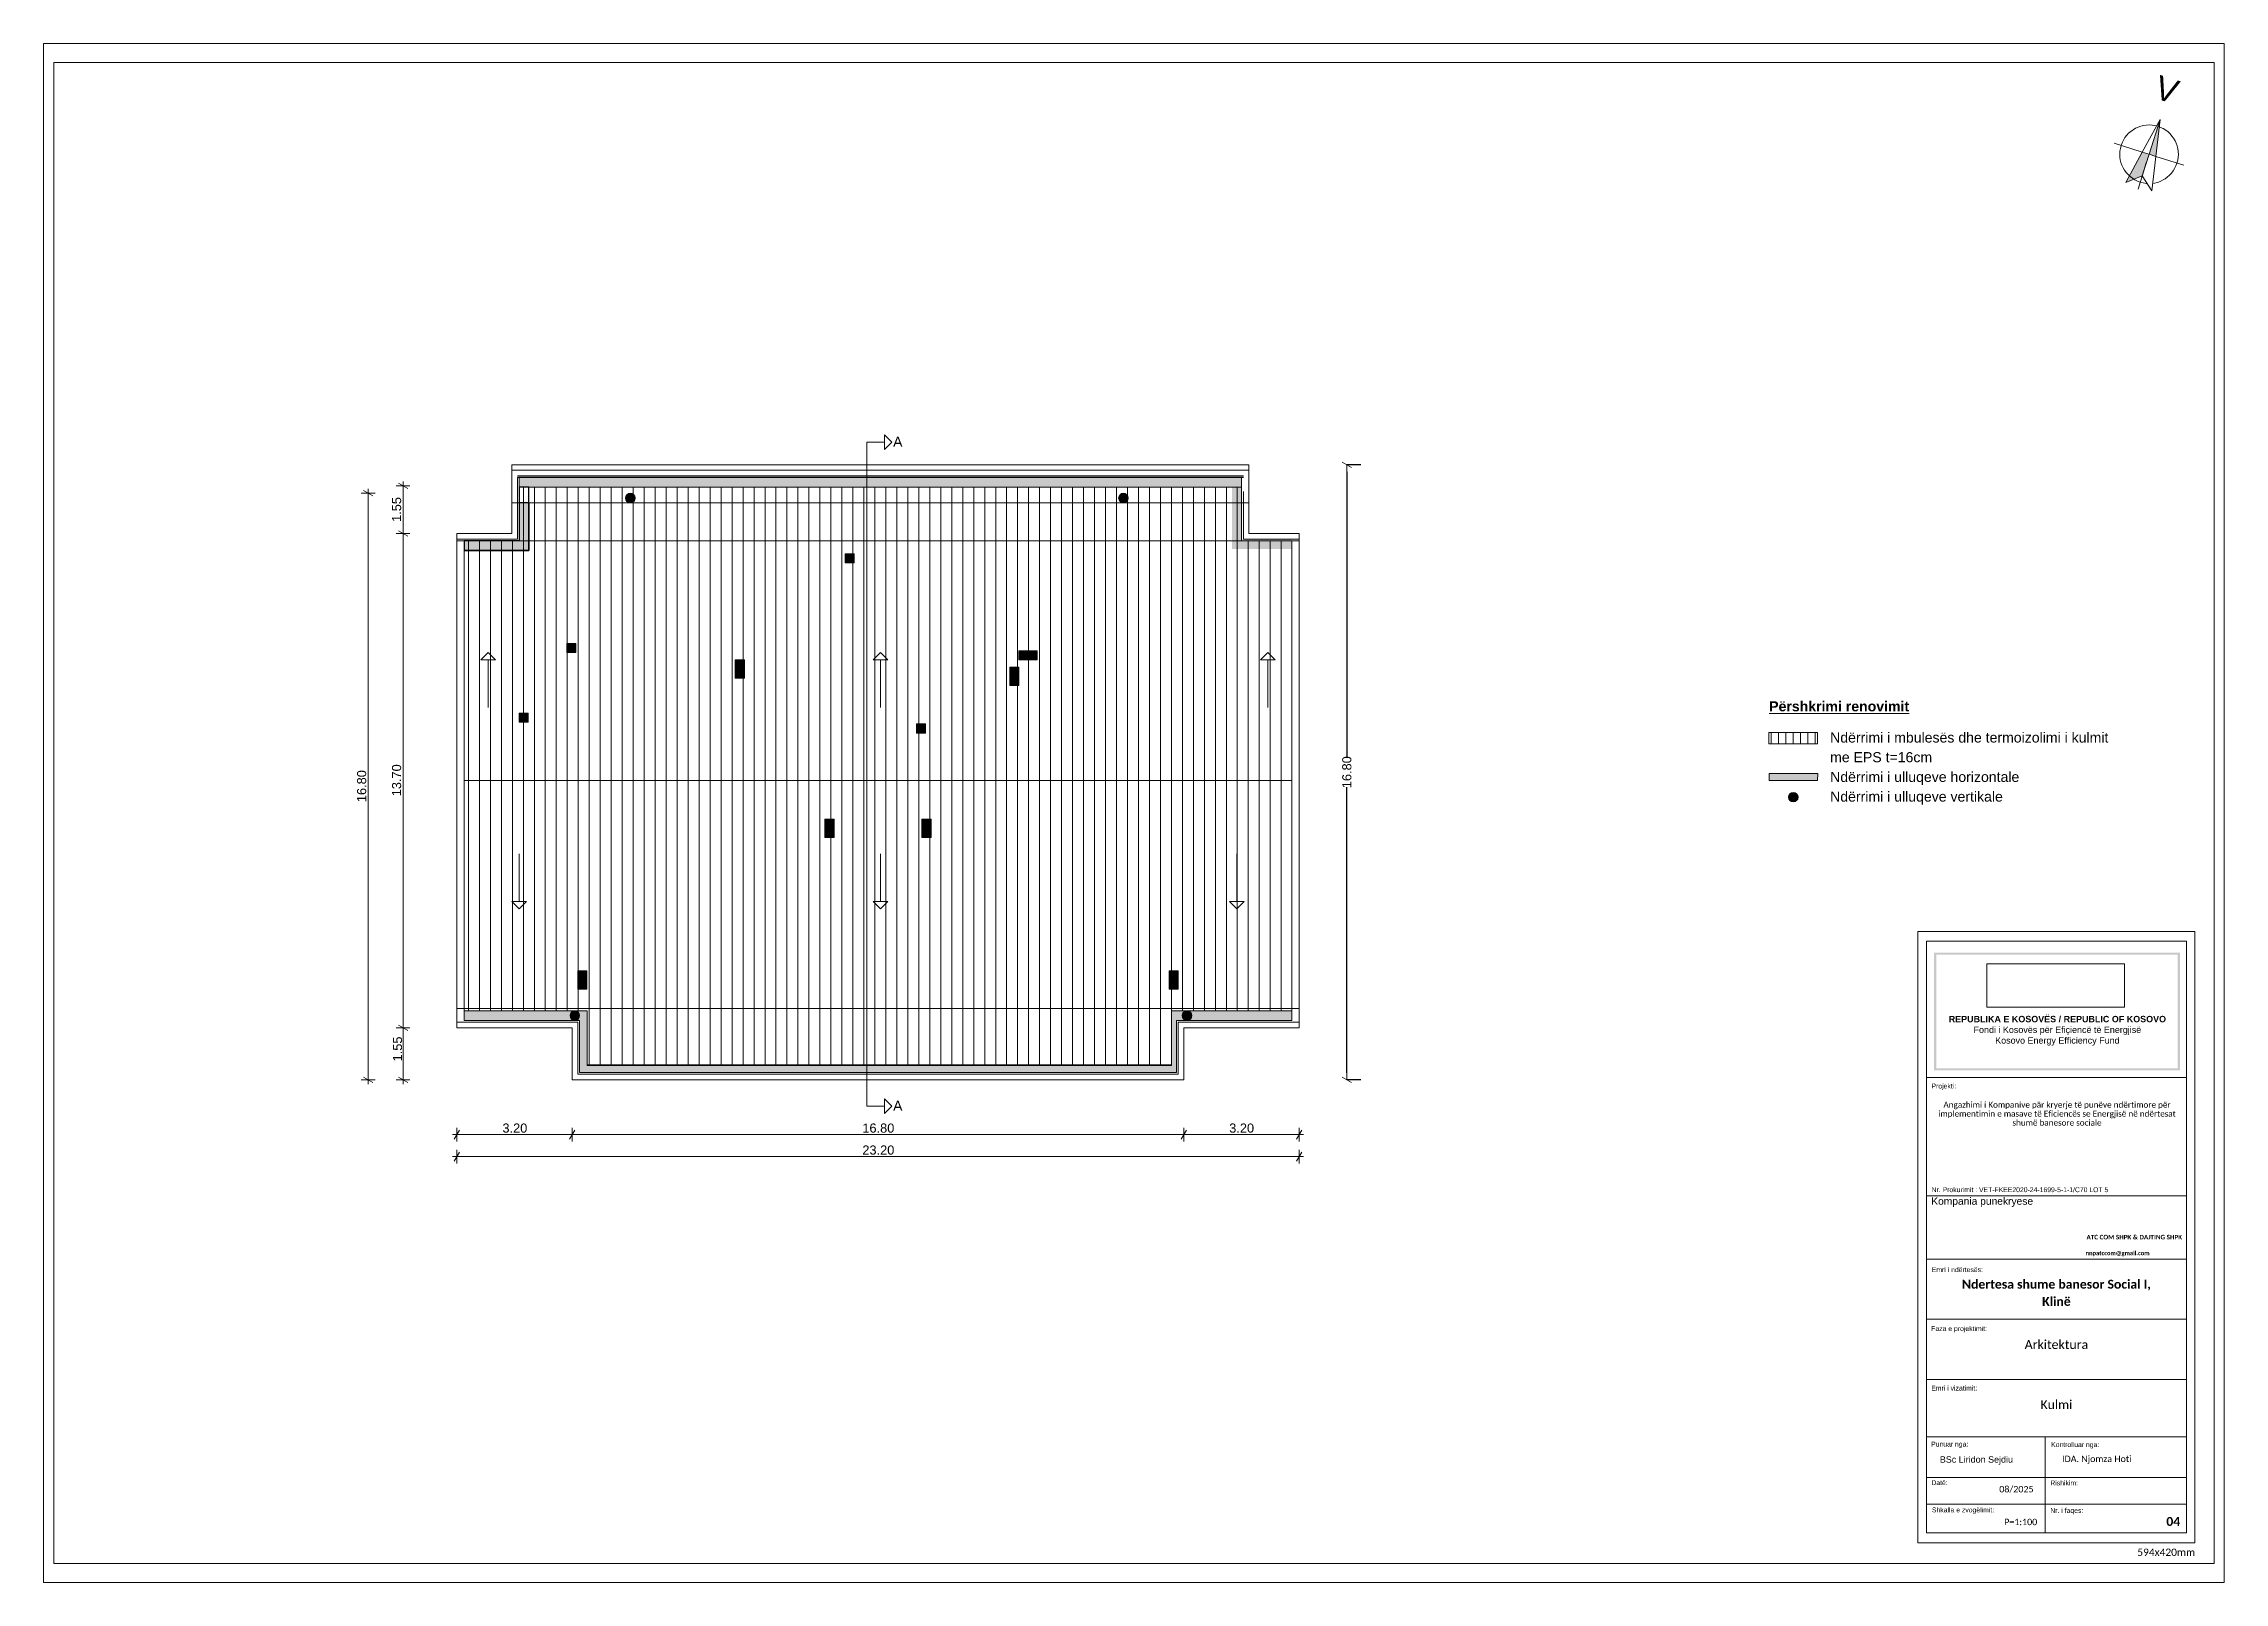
# Paper-space layout 'a3' of a CAD drawing. Header units: feet, sheet in inches. Extents: x 0 to 16.5, y 0 to 11.6.
# The model-space entities are those that its viewports show. They can reach past a viewport. Long polylines and large blocks are cut down to what shows.
import ezdxf
from ezdxf.enums import TextEntityAlignment as Align

# ---------------------------------------------------------------- set-up
doc = ezdxf.new("R2010")
doc.units = ezdxf.units.FT
doc.header["$MEASUREMENT"] = 0
doc.header["$XCLIPFRAME"] = 0
doc.set_wipeout_variables(frame=1)
doc.linetypes.add('Dot & Dashed', pattern=[335.138881, 176.388884, -88.194442, 0, -70.555556])
doc.linetypes.add('Wipeout_Contour', pattern=[1000, 0, -1000])
for name, color, linetype, lineweight in [('Annotation - Text_Pen_No__1', 7, 'Continuous', 5), ('Dimensioning - General_Pen_No__41', 7, 'Continuous', 5), ('Exterior walls_Pen_No__1', 7, 'Continuous', 5), ('Exterior walls_Pen_No__20', 1, 'Continuous', 5), ('Interior - Furniture _Pen_No__1', 7, 'Continuous', 5), ('Shell - Roof_Pen_No__1', 7, 'Continuous', 5), ('Shell - Roof_Pen_No__21', 7, 'Continuous', 5), ('Structural - Bearing_Pen_No__1', 7, 'Continuous', 5), ('Text blocks_Pen_No__1', 7, 'Continuous', 5), ('Text blocks_Pen_No__20', 1, 'Continuous', 5)]:
    doc.layers.add(name, color=color, linetype=linetype, lineweight=lineweight)
for name, color, linetype, lineweight, true_color in [('Annotation - Text_Pen_No__61', 7, 'Continuous', 5, 0x6a6a6a), ('Exterior walls_Pen_No__102', 7, 'Continuous', 5, 0xcccccc), ('Shell - Roof_Pen_No__61', 7, 'Continuous', 5, 0x6a6a6a), ('Structural - Bearing_Pen_No__25', 7, 'Continuous', 5, 0x40a5ff), ('Structural - Bearing_Pen_No__62', 7, 'Continuous', 5, 0xaaaaaa), ('Structural - Bearing_Pen_No__86', 7, 'Continuous', 5, 0x5555ff), ('Structural - Bearing_Pen_No__89', 7, 'Continuous', 5, 0x71cebe)]:
    doc.layers.add(name, color=color, linetype=linetype, lineweight=lineweight, true_color=true_color)
for name, color, linetype in [('Dimensioning - General', 7, 'Continuous'), ('Drawing & Figure', 7, 'Continuous'), ('Exterior walls', 7, 'Continuous'), ('Interior - Furniture', 7, 'Continuous'), ('Shell - Roof', 7, 'Continuous'), ('Structural - Bearing', 7, 'Continuous')]:
    doc.layers.add(name, color=color, linetype=linetype)
doc.styles.add('GENERATED_STYLE_1', font='arial.ttf')
doc.styles.add('GENERATED_STYLE_2', font='arialbd.ttf')
doc.styles.add('GENERATED_STYLE_3', font='calibri.ttf')
doc.styles.add('GENERATED_STYLE_4', font='calibrib.ttf')
doc.styles.add('GENERATED_STYLE_5', font='calibril.ttf')
doc.dimstyles.new('GENERATED_STYLE__2', dxfattribs={"dimtxt": 250, "dimasz": 190, "dimexe": 0.18, "dimexo": 3, "dimgap": 0.09, "dimtad": 1, "dimlfac": 0.001, "dimzin": 0, "dimdsep": 46, "dimtxsty": 'GENERATED_STYLE_1', "dimblk": 'ARROWHEAD_2', "dimblk1": 'ARROWHEAD_2', "dimblk2": 'ARROWHEAD_2', "dimcen": 0.09, "dimclrd": 7, "dimclre": 7, "dimclrt": 7, "dimadec": 0, "dimazin": 0, "dimtfac": 1, "dimtdec": 4, "dimtmove": 2, "dimatfit": 3, "dimfxl": 1, "dimtolj": 1, "dimtzin": 0, "dimarcsym": 0})
picture_1 = doc.add_image_def('image1.png', size_in_pixel=(354, 134))

# ---------------------------------------------------------------- blocks, each defined once
blk = doc.blocks.new('Slab_1', base_point=(2576682, -107809))
at = {"layer": 'Structural - Bearing_Pen_No__89', "color": 123, "linetype": 'Continuous', "lineweight": 5, "true_color": 0x71cebe, "flags": 128}
blk.add_lwpolyline([(2576682, -107809), (2579832, -107809), (2579832, -109229), (2596532, -109229), (2596532, -107809), (2599682, -107809), (2599682, -107288), (2576682, -107288)], close=True, dxfattribs=at)
blk = doc.blocks.new('Slab_2', base_point=(2599682, -94509))
at = {"layer": 'Structural - Bearing_Pen_No__89', "color": 123, "linetype": 'Continuous', "lineweight": 5, "true_color": 0x71cebe, "flags": 128}
blk.add_lwpolyline([(2599682, -94509), (2599682, -94309), (2598312, -94309), (2598312, -93470), (2578182, -93470), (2578182, -94309), (2576682, -94309), (2576682, -94509)], close=True, dxfattribs=at)
blk = doc.blocks.new('Wall_1', base_point=(2576682, -107809))
at = {"layer": 'Exterior walls_Pen_No__1', "color": 7, "linetype": 'Continuous', "lineweight": 5, "flags": 128}
for points in [[(2579982, -107659), (2576682, -107659)], [(2576682, -107659), (2576682, -107809)], [(2576682, -107809), (2579832, -107809)]]:
    blk.add_lwpolyline(points, dxfattribs=at)
blk = doc.blocks.new('Wall_2', base_point=(2579832, -107809))
at = {"layer": 'Exterior walls_Pen_No__1', "color": 7, "linetype": 'Continuous', "lineweight": 5, "flags": 128}
for points in [[(2579982, -109079), (2579982, -107659)], [(2579832, -107809), (2579832, -109229)]]:
    blk.add_lwpolyline(points, dxfattribs=at)
blk = doc.blocks.new('Wall_3', base_point=(2579832, -109229))
at = {"layer": 'Exterior walls_Pen_No__1', "color": 7, "linetype": 'Continuous', "lineweight": 5, "flags": 128}
for points in [[(2579832, -109229), (2596532, -109229)], [(2596382, -109079), (2579982, -109079)]]:
    blk.add_lwpolyline(points, dxfattribs=at)
blk = doc.blocks.new('Wall_4', base_point=(2596532, -109229))
at = {"layer": 'Exterior walls_Pen_No__1', "color": 7, "linetype": 'Continuous', "lineweight": 5, "flags": 128}
for points in [[(2596382, -107659), (2596382, -109079)], [(2596532, -109229), (2596532, -107809)]]:
    blk.add_lwpolyline(points, dxfattribs=at)
blk = doc.blocks.new('Wall_5', base_point=(2596532, -107809))
at = {"layer": 'Exterior walls_Pen_No__1', "color": 7, "linetype": 'Continuous', "lineweight": 5, "flags": 128}
for points in [[(2599682, -107659), (2596382, -107659)], [(2599682, -107809), (2599682, -107659)], [(2596532, -107809), (2599682, -107809)]]:
    blk.add_lwpolyline(points, dxfattribs=at)
blk = doc.blocks.new('Wall_6', base_point=(2599682, -94309))
at = {"layer": 'Exterior walls_Pen_No__1', "color": 7, "linetype": 'Continuous', "lineweight": 5, "flags": 128}
for points in [[(2598162, -94459), (2599682, -94459)], [(2599682, -94309), (2598312, -94309)], [(2599682, -94459), (2599682, -94309)]]:
    blk.add_lwpolyline(points, dxfattribs=at)
blk = doc.blocks.new('Wall_7', base_point=(2598312, -94309))
at = {"layer": 'Exterior walls_Pen_No__1', "color": 7, "linetype": 'Continuous', "lineweight": 5, "flags": 128}
for points in [[(2598162, -93159), (2598162, -94459)], [(2598312, -94309), (2598312, -93009)]]:
    blk.add_lwpolyline(points, dxfattribs=at)
blk = doc.blocks.new('Wall_8', base_point=(2598312, -93009))
at = {"layer": 'Exterior walls_Pen_No__1', "color": 7, "linetype": 'Continuous', "lineweight": 5, "flags": 128}
for points in [[(2598312, -93009), (2578182, -93009)], [(2578332, -93159), (2598162, -93159)]]:
    blk.add_lwpolyline(points, dxfattribs=at)
blk = doc.blocks.new('Wall_10', base_point=(2578182, -94309))
at = {"layer": 'Exterior walls_Pen_No__1', "color": 7, "linetype": 'Continuous', "lineweight": 5, "flags": 128}
for points in [[(2578182, -94309), (2576682, -94309)], [(2576682, -94309), (2576682, -94459)], [(2576682, -94459), (2578332, -94459)]]:
    blk.add_lwpolyline(points, dxfattribs=at)
blk = doc.blocks.new('North Symbol 22')
at = {"layer": 'Interior - Furniture', "linetype": 'Continuous', "lineweight": 0, "true_color": 0x000000}
blk.add_hatch(color=18, dxfattribs=at).paths.add_polyline_path([(0, 0), (0, 1000), (-194, 0)])
at = {"layer": 'Interior - Furniture _Pen_No__1', "color": 7, "linetype": 'Continuous', "lineweight": 5}
for p, q in [((0, 1000), (-194, 0)), ((0, 0), (0, 1000)), ((-194, 0), (0, 0))]:
    blk.add_line(p, q, dxfattribs=at)
for start, end in [(0, 180), (180, 0)]:
    blk.add_arc((0, 0), 800, start, end, dxfattribs=at)
at = {"layer": 'Interior - Furniture _Pen_No__1', "color": 7, "lineweight": 5, "style": 'GENERATED_STYLE_1'}
blk.add_attdef('txt', text='', height=650, dxfattribs=at).set_placement((0, 1323), align=Align.BOTTOM_CENTER)
at = {"color": 254, "linetype": 'Wipeout_Contour', "lineweight": 0, "ltscale": 1195.088182}
blk.add_wipeout([(0, 0), (0, 1000), (194, 0)], dxfattribs=at).dxf.layer = 'Interior - Furniture'
at = {"layer": 'Interior - Furniture _Pen_No__1', "color": 7, "linetype": 'Continuous', "lineweight": 5}
for p, q in [((0, 1000), (194, 0)), ((0, 0), (0, 1000)), ((194, 0), (0, 0))]:
    blk.add_line(p, q, dxfattribs=at)
at = {"color": 254, "linetype": 'Wipeout_Contour', "lineweight": 0, "ltscale": 1813.560114}
blk.add_wipeout([(0, 0), (0, -618), (-375, -927), (-194, 0)], dxfattribs=at).dxf.layer = 'Interior - Furniture'
at = {"layer": 'Interior - Furniture', "linetype": 'Continuous', "lineweight": 0, "true_color": 0x000000}
blk.add_hatch(color=18, dxfattribs=at).paths.add_polyline_path([(0, 0), (0, -618), (375, -927), (194, 0)])
at = {"layer": 'Interior - Furniture _Pen_No__1', "color": 7, "linetype": 'Continuous', "lineweight": 5}
for p, q in [((-194, 0), (-1000, 0)), ((-375, -927), (-194, 0)), ((-194, 0), (0, 0)), ((0, 0), (0, -618)), ((0, 0), (0, -618)), ((194, 0), (0, 0)), ((375, -927), (194, 0)), ((194, 0), (1000, 0)), ((0, -250), (0, -1000)), ((0, -618), (-375, -927)), ((0, -618), (375, -927))]:
    blk.add_line(p, q, dxfattribs=at)
blk = doc.blocks.new('Line_1', base_point=(2588247, -99059))
at = {"layer": 'Shell - Roof_Pen_No__1', "color": 7, "linetype": 'Continuous', "lineweight": 5}
for p, q in [((2588247, -97559), (2588047, -97759)), ((2588247, -97559), (2588447, -97759)), ((2588447, -97759), (2588047, -97759))]:
    blk.add_line(p, q, dxfattribs=at)
at = {"layer": 'Shell - Roof_Pen_No__21', "color": 7, "linetype": 'Continuous', "lineweight": 5}
blk.add_line((2588247, -99059), (2588247, -97759), dxfattribs=at)
blk = doc.blocks.new('Line_2', base_point=(2588247, -103059))
at = {"layer": 'Shell - Roof_Pen_No__1', "color": 7, "linetype": 'Continuous', "lineweight": 5}
for p, q in [((2588247, -104559), (2588047, -104359)), ((2588047, -104359), (2588447, -104359)), ((2588247, -104559), (2588447, -104359))]:
    blk.add_line(p, q, dxfattribs=at)
at = {"layer": 'Shell - Roof_Pen_No__21', "color": 7, "linetype": 'Continuous', "lineweight": 5}
blk.add_line((2588247, -103059), (2588247, -104359), dxfattribs=at)
blk = doc.blocks.new('Line_3', base_point=(2598832, -99059))
at = {"layer": 'Shell - Roof_Pen_No__1', "color": 7, "linetype": 'Continuous', "lineweight": 5}
for p, q in [((2598832, -97559), (2598632, -97759)), ((2598832, -97559), (2599032, -97759)), ((2599032, -97759), (2598632, -97759))]:
    blk.add_line(p, q, dxfattribs=at)
at = {"layer": 'Shell - Roof_Pen_No__21', "color": 7, "linetype": 'Continuous', "lineweight": 5}
blk.add_line((2598832, -99059), (2598832, -97759), dxfattribs=at)
blk = doc.blocks.new('Line_4', base_point=(2577532, -99059))
at = {"layer": 'Shell - Roof_Pen_No__1', "color": 7, "linetype": 'Continuous', "lineweight": 5}
for p, q in [((2577532, -97559), (2577332, -97759)), ((2577532, -97559), (2577732, -97759)), ((2577732, -97759), (2577332, -97759))]:
    blk.add_line(p, q, dxfattribs=at)
at = {"layer": 'Shell - Roof_Pen_No__21', "color": 7, "linetype": 'Continuous', "lineweight": 5}
blk.add_line((2577532, -99059), (2577532, -97759), dxfattribs=at)
blk = doc.blocks.new('Line_5', base_point=(2578382, -103059))
at = {"layer": 'Shell - Roof_Pen_No__1', "color": 7, "linetype": 'Continuous', "lineweight": 5}
for p, q in [((2578382, -104559), (2578182, -104359)), ((2578182, -104359), (2578582, -104359)), ((2578382, -104559), (2578582, -104359))]:
    blk.add_line(p, q, dxfattribs=at)
at = {"layer": 'Shell - Roof_Pen_No__21', "color": 7, "linetype": 'Continuous', "lineweight": 5}
blk.add_line((2578382, -103059), (2578382, -104359), dxfattribs=at)
blk = doc.blocks.new('Line_6', base_point=(2597982, -103059))
at = {"layer": 'Shell - Roof_Pen_No__1', "color": 7, "linetype": 'Continuous', "lineweight": 5}
for p, q in [((2597982, -104559), (2597782, -104359)), ((2597782, -104359), (2598182, -104359)), ((2597982, -104559), (2598182, -104359))]:
    blk.add_line(p, q, dxfattribs=at)
at = {"layer": 'Shell - Roof_Pen_No__21', "color": 7, "linetype": 'Continuous', "lineweight": 5}
blk.add_line((2597982, -103059), (2597982, -104359), dxfattribs=at)
blk = doc.blocks.new('Line_7', base_point=(2587881, -91813))
at = {"layer": 'Exterior walls_Pen_No__20', "color": 1, "linetype": 'Continuous', "lineweight": 5}
for p, q in [((2588557, -91813), (2588357, -91613)), ((2588357, -92013), (2588357, -91613)), ((2587881, -91813), (2588357, -91813)), ((2588557, -91813), (2588357, -92013))]:
    blk.add_line(p, q, dxfattribs=at)
blk = doc.blocks.new('Line_8', base_point=(2587881, -109953))
at = {"layer": 'Exterior walls_Pen_No__20', "color": 1, "linetype": 'Continuous', "lineweight": 5}
for p, q in [((2587881, -109953), (2588357, -109953)), ((2588557, -109953), (2588357, -109753)), ((2588357, -110153), (2588357, -109753)), ((2588557, -109953), (2588357, -110153))]:
    blk.add_line(p, q, dxfattribs=at)
blk = doc.blocks.new('ARROWHEAD_2')
at = {"color": 0, "linetype": 'Continuous', "lineweight": 0}
for p, q in [((0, 0), (-1, 0)), ((-0.38, -0.66), (0.38, 0.66))]:
    blk.add_line(p, q, dxfattribs=at)
blk = doc.blocks.new('*D24')
at = {"layer": 'Defpoints', "color": 0, "linetype": 'Continuous', "transparency": 16777216}
for p in [(2600988, -92429), (2601375, -92429), (2601375, -109229)]:
    blk.add_point(p, dxfattribs=at)
at = {"layer": 'Dimensioning - General', "color": 7, "linetype": 'Continuous', "lineweight": -2, "transparency": 16777216}
for p, q in [((2601372, -92429), (2600988, -92429)), ((2600988, -92619), (2600988, -100420)), ((2600988, -109039), (2600988, -101239)), ((2601372, -109229), (2600988, -109229))]:
    blk.add_line(p, q, dxfattribs=at)
at = {"layer": 'Dimensioning - General', "color": 7, "linetype": 'Continuous', "lineweight": -2, "transparency": 16777216, "xscale": 190, "yscale": 190, "zscale": 190}
for p, rotation in [((2600988, -92429), 90), ((2600988, -109229), 270)]:
    blk.add_blockref('ARROWHEAD_2', p, dxfattribs=dict(at, rotation=rotation))
at = {"layer": 'Dimensioning - General', "color": 7, "linetype": 'Continuous', "lineweight": 0, "transparency": 16777216, "insert": (2600988, -100829), "char_height": 250, "attachment_point": 5, "rotation": 90, "style": 'GENERATED_STYLE_1'}
blk.add_mtext('\\A1;16.80', dxfattribs=at)

msp = doc.modelspace()

# ---------------------------------------------------------------- hatches: boundary and pattern name
at = {"layer": 'Exterior walls_Pen_No__102', "linetype": 'Continuous', "lineweight": 5, "true_color": 0xcccccc}
for points in [[(2587532.326, -95109.236), (2587282.326, -95109.236), (2587282.326, -94859.236), (2587532.326, -94859.236)], [(2579932.326, -97559.236), (2579682.326, -97559.236), (2579682.326, -97309.236), (2579932.326, -97309.236)], [(2592032.326, -97759.236), (2592032.326, -97509.236), (2592532.326, -97509.236), (2592532.326, -97759.236)], [(2584532.326, -98259.236), (2584282.326, -98259.236), (2584282.326, -97759.236), (2584532.326, -97759.236)], [(2592032.326, -98459.236), (2591782.326, -98459.236), (2591782.326, -97959.236), (2592032.326, -97959.236)], [(2578632.326, -99462.267), (2578382.326, -99462.267), (2578382.326, -99212.267), (2578632.326, -99212.267)], [(2589482.326, -99759.236), (2589232.326, -99759.236), (2589232.326, -99509.236), (2589482.326, -99509.236)], [(2586982.326, -102609.236), (2586732.326, -102609.236), (2586732.326, -102109.236), (2586982.326, -102109.236)], [(2589632.326, -102609.236), (2589382.326, -102609.236), (2589382.326, -102109.236), (2589632.326, -102109.236)], [(2580232.326, -106759.236), (2579982.326, -106759.236), (2579982.326, -106259.236), (2580232.326, -106259.236)], [(2596382.326, -106759.236), (2596132.326, -106759.236), (2596132.326, -106259.236), (2596382.326, -106259.236)]]:
    msp.add_hatch(color=254, dxfattribs=at).paths.add_polyline_path(points)
at = {"layer": 'Structural - Bearing_Pen_No__1', "linetype": 'Continuous', "lineweight": 5}
for points in [[(2581417.414, -93470.206, -1), (2581417.414, -93209.237, -1)], [(2594885.168, -93470.206, -1), (2594885.168, -93209.237, -1)], [(2613180.692, -101642.487, -1), (2613180.692, -101381.518, -1)], [(2579902.925, -107609.237, -1), (2579902.925, -107348.267, -1)], [(2596621.31, -107609.237, -1), (2596621.31, -107348.267, -1)]]:
    msp.add_hatch(color=7, dxfattribs=at).paths.add_polyline_path(points)
at = {"layer": 'Structural - Bearing_Pen_No__25', "linetype": 'Continuous', "lineweight": 5, "true_color": 0x40a5ff}
for points in [[(2598114.985, -93040.206), (2578384.821, -93040.206), (2578384.821, -92779.236), (2598114.985, -92779.236)], [(2578642.326, -93470.206), (2578382.326, -93470.206), (2578382.326, -94509.237), (2576882.326, -94509.237), (2576882.326, -94769.237), (2578642.326, -94769.237)], [(2597852.506, -93040.206), (2598112.506, -93040.206), (2598112.506, -94472.119), (2599484.815, -94472.119), (2599484.815, -94732.119), (2597852.506, -94732.119)], [(2613845.968, -101058.471), (2613847.471, -100863.213), (2612520.152, -100863.213), (2612520.152, -101058.471)], [(2576882.326, -107609.237), (2580032.326, -107609.237), (2580032.326, -108824.575), (2580032.326, -109029.237), (2596332.326, -109029.237), (2596332.326, -108824.575), (2596332.326, -107609.237), (2599482.326, -107609.237), (2599482.326, -107348.267), (2596332.326, -107348.267), (2596201.38, -107348.267), (2596201.38, -108824.575), (2580238.704, -108824.575), (2580238.704, -107609.237), (2580238.704, -107347.443), (2580032.326, -107347.443), (2576882.326, -107347.443)]]:
    msp.add_hatch(color=161, dxfattribs=at).paths.add_polyline_path(points)
at = {"layer": 'Structural - Bearing_Pen_No__62', "linetype": 'Continuous', "lineweight": 5, "true_color": 0xaaaaaa}
h = msp.add_hatch(dxfattribs=at)
h.set_pattern_fill('SOLDIER_COURSE', color=253, style=0, pattern_type=2)
h.set_pattern_definition([(90, (2591696.33, -98280.23), (300, 0), [])])
h.paths.add_polyline_path([(2576882.326, -101059.237), (2576882.326, -94509.237), (2578382.326, -94509.236), (2578382.326, -93040.206), (2598112.49, -93040.206), (2598112.49, -94509.236), (2599482.326, -94509.237), (2599482.326, -101059.237)])
h = msp.add_hatch(dxfattribs=at)
h.set_pattern_fill('SOLDIER_COURSE', color=253, style=0, pattern_type=2)
h.set_pattern_definition([(90, (2613174.78, -99900.89), (-200, 0), [])])
h.paths.add_polyline_path([(2613838.454, -99747.1), (2612511.109, -99747.1), (2612511.109, -100054.677), (2613838.454, -100054.677)])
h = msp.add_hatch(dxfattribs=at)
h.set_pattern_fill('SOLDIER_COURSE', color=253, style=0, pattern_type=2)
h.set_pattern_definition([(270, (2591696.33, -103838.24), (300, 0), [])])
h.paths.add_polyline_path([(2580238.704, -107347.443), (2580238.704, -108838.165), (2596201.38, -108838.165), (2596201.38, -107348.267), (2599482.326, -107348.267), (2599482.326, -101059.237), (2596332.326, -101059.237), (2580032.326, -101059.237), (2576882.326, -101059.237), (2576882.326, -107347.443)])
at = {"layer": 'Structural - Bearing_Pen_No__86', "linetype": 'Continuous', "lineweight": 5, "true_color": 0x5555ff}
for points in [[(2617026.978, -105756.958), (2618298.218, -105756.958), (2618298.218, -105814.576), (2617084.596, -105814.576), (2617084.596, -108840.724), (2617026.978, -108840.724)], [(2617637.115, -105814.576), (2617637.115, -105756.958), (2623738.882, -105756.958), (2623738.882, -108840.724), (2623681.264, -108840.724), (2623681.264, -105814.576)], [(2617026.978, -107789.957), (2617084.596, -107789.957), (2617084.596, -108918.121), (2618298.218, -108918.121), (2618298.218, -108975.739), (2617026.978, -108975.739)], [(2617637.115, -108975.739), (2617637.115, -108918.121), (2623681.264, -108918.121), (2623681.264, -107789.957), (2623738.882, -107789.957), (2623738.882, -108975.739)]]:
    msp.add_hatch(color=173, dxfattribs=at).paths.add_polyline_path(points)

# ---------------------------------------------------------------- linework, layer by layer
for points in [[(2598162.49, -92779.236), (2578332.326, -92779.236)], [(2578382.326, -93470.206), (2578382.326, -94509.237), (2576882.326, -94509.237)], [(2578642.326, -93470.206), (2578642.326, -94769.237), (2576882.326, -94769.237)]]:
    msp.add_lwpolyline(points)
for points in [[(2578642.326, -93040.206), (2578382.326, -93040.206), (2578382.326, -94509.237), (2576882.326, -94509.237), (2576882.326, -94769.237), (2578642.326, -94769.237), (2578642.326, -93470.206)], [(2576882.326, -94509.237), (2576882.326, -94769.237), (2578642.326, -94769.237), (2578642.326, -93470.206), (2578382.326, -93470.206), (2578382.326, -94509.237)]]:
    msp.add_lwpolyline(points, close=True)
at = {"layer": 'Dimensioning - General', "color": 7, "linetype": 'Continuous', "lineweight": 5}
for p, q in [((2575212.243, -93009.236), (2575212.243, -92886.986)), ((2574445.504, -93209.237), (2574070.504, -93209.237)), ((2574383.004, -93281.406), (2574133.004, -93137.068)), ((2574258.004, -93209.237), (2574258.004, -93086.987)), ((2574258.004, -109229.236), (2574258.004, -93209.237)), ((2575399.743, -93009.236), (2575024.743, -93009.236)), ((2575337.243, -93081.405), (2575087.243, -92937.068)), ((2575212.243, -94309.236), (2575212.243, -93009.236)), ((2575399.743, -94309.236), (2575024.743, -94309.236)), ((2575399.743, -94309.236), (2575024.743, -94309.236)), ((2575087.243, -94237.068), (2575337.243, -94381.405)), ((2575087.243, -94237.068), (2575337.243, -94381.405)), ((2575212.243, -107809.236), (2575212.243, -94309.236)), ((2575087.243, -107737.068), (2575337.243, -107881.405)), ((2575087.243, -107737.068), (2575337.243, -107881.405)), ((2575399.743, -107809.236), (2575024.743, -107809.236)), ((2575399.743, -107809.236), (2575024.743, -107809.236)), ((2575212.243, -109229.236), (2575212.243, -107809.236)), ((2574445.504, -109229.236), (2574070.504, -109229.236)), ((2574133.004, -109157.068), (2574383.004, -109301.405)), ((2574258.004, -109351.486), (2574258.004, -109229.236)), ((2575399.743, -109229.236), (2575024.743, -109229.236)), ((2575087.243, -109157.068), (2575337.243, -109301.405)), ((2575212.243, -109351.486), (2575212.243, -109229.236)), ((2576560.076, -110729.236), (2576682.326, -110729.236)), ((2576754.494, -110604.236), (2576610.157, -110854.236)), ((2576682.326, -110916.736), (2576682.326, -110541.736)), ((2576682.326, -110729.236), (2579832.326, -110729.236)), ((2579904.494, -110604.236), (2579760.157, -110854.236)), ((2579904.494, -110604.236), (2579760.157, -110854.236)), ((2579832.326, -110916.736), (2579832.326, -110541.736)), ((2579832.326, -110916.736), (2579832.326, -110541.736)), ((2579832.326, -110729.236), (2596532.326, -110729.236)), ((2596604.494, -110604.236), (2596460.157, -110854.236)), ((2596604.494, -110604.236), (2596460.157, -110854.236)), ((2596532.326, -110916.736), (2596532.326, -110541.736)), ((2596532.326, -110916.736), (2596532.326, -110541.736)), ((2596532.326, -110729.236), (2599682.326, -110729.236)), ((2599610.157, -110854.236), (2599754.494, -110604.236)), ((2599682.326, -110916.736), (2599682.326, -110541.736)), ((2599682.326, -110729.236), (2599804.576, -110729.236)), ((2576560.076, -111329.236), (2576682.326, -111329.236)), ((2576754.494, -111204.236), (2576610.157, -111454.236)), ((2576682.326, -111516.736), (2576682.326, -111141.736)), ((2576682.326, -111329.236), (2599682.326, -111329.236)), ((2599610.157, -111454.236), (2599754.494, -111204.236)), ((2599682.326, -111516.736), (2599682.326, -111141.736)), ((2599682.326, -111329.236), (2599804.576, -111329.236))]:
    msp.add_line(p, q, dxfattribs=at)
at = {"layer": 'Exterior walls_Pen_No__1', "color": 7, "linetype": 'Continuous', "lineweight": 5, "flags": 128}
for points in [[(2578332.326, -94459.236), (2578332.326, -92779.236)], [(2578182.326, -93009.236), (2578182.326, -94309.236)]]:
    msp.add_lwpolyline(points, dxfattribs=at)
for points in [[(2587532.326, -95109.236), (2587282.326, -95109.236), (2587282.326, -94859.236), (2587532.326, -94859.236)], [(2579932.326, -97559.236), (2579682.326, -97559.236), (2579682.326, -97309.236), (2579932.326, -97309.236)], [(2592032.326, -97759.236), (2592032.326, -97509.236), (2592532.326, -97509.236), (2592532.326, -97759.236)], [(2584532.326, -98259.236), (2584282.326, -98259.236), (2584282.326, -97759.236), (2584532.326, -97759.236)], [(2592032.326, -98459.236), (2591782.326, -98459.236), (2591782.326, -97959.236), (2592032.326, -97959.236)], [(2578632.326, -99462.267), (2578382.326, -99462.267), (2578382.326, -99212.267), (2578632.326, -99212.267)], [(2589482.326, -99759.236), (2589232.326, -99759.236), (2589232.326, -99509.236), (2589482.326, -99509.236)], [(2586982.326, -102609.236), (2586732.326, -102609.236), (2586732.326, -102109.236), (2586982.326, -102109.236)], [(2589632.326, -102609.236), (2589382.326, -102609.236), (2589382.326, -102109.236), (2589632.326, -102109.236)], [(2580232.326, -106759.236), (2579982.326, -106759.236), (2579982.326, -106259.236), (2580232.326, -106259.236)], [(2596382.326, -106759.236), (2596132.326, -106759.236), (2596132.326, -106259.236), (2596382.326, -106259.236)]]:
    msp.add_lwpolyline(points, close=True, dxfattribs=at)
at = {"layer": 'Exterior walls_Pen_No__20', "color": 1, "linetype": 'Dot & Dashed', "lineweight": 5}
msp.add_line((2587881.214, -109952.829), (2587881.214, -91812.772), dxfattribs=at)
at = {"layer": 'Shell - Roof_Pen_No__1', "color": 7, "linetype": 'Continuous', "lineweight": 5}
for p, q in [((2616584.355, -105181.538), (2624150.32, -105181.538)), ((2616584.355, -112404.847), (2616584.355, -105181.538)), ((2624150.32, -105181.538), (2624150.32, -121881.853)), ((2616814.827, -112404.847), (2616814.827, -105444.05)), ((2616814.827, -105444.05), (2623919.848, -105444.05)), ((2623919.848, -105444.05), (2623919.848, -112404.847)), ((2623919.848, -109168.679), (2616814.827, -109168.679)), ((2616814.827, -121611.386), (2616814.827, -109734.041)), ((2623919.848, -109734.041), (2623919.848, -121611.386)), ((2623919.848, -112404.847), (2616814.827, -112404.847)), ((2623919.848, -112404.847), (2616814.827, -112404.847)), ((2623919.848, -114133.012), (2616814.827, -114133.012)), ((2623919.848, -115775.137), (2616814.827, -115775.137)), ((2623919.848, -117417.262), (2616814.827, -117417.262)), ((2623919.848, -118989.487), (2616814.827, -118989.487)), ((2620058.664, -118989.487), (2620058.664, -121611.386)), ((2623919.848, -120096.516), (2616814.827, -120096.516)), ((2623919.848, -120824.369), (2616814.827, -120824.369)), ((2624150.32, -121881.853), (2616584.355, -121881.853)), ((2623919.848, -121611.386), (2616814.827, -121611.386))]:
    msp.add_line(p, q, dxfattribs=at)
at = {"layer": 'Shell - Roof_Pen_No__21', "color": 7, "linetype": 'Continuous', "lineweight": 5}
for p, q in [((2565673.367, -81442.756), (2624673.367, -81442.756)), ((2565673.367, -122442.756), (2565673.367, -81442.756)), ((2624673.367, -122442.756), (2624673.367, -81442.756)), ((2624673.367, -122442.756), (2624673.367, -81442.756)), ((2565673.367, -122442.756), (2624673.367, -122442.756))]:
    msp.add_line(p, q, dxfattribs=at)
at = {"layer": 'Shell - Roof_Pen_No__61', "color": 251, "linetype": 'Continuous', "lineweight": 5, "true_color": 0x6a6a6a}
msp.add_line((2616584.355, -121881.853), (2616584.355, -109734.041), dxfattribs=at)
at = {"layer": 'Structural - Bearing_Pen_No__1', "color": 7, "linetype": 'Continuous', "lineweight": 5, "flags": 128}
for points in [[(2576682.326, -107809.237), (2579832.326, -107809.237), (2579832.326, -109229.237), (2596532.326, -109229.237), (2596532.326, -107809.237), (2599682.326, -107809.237), (2599682.326, -94309.237), (2598312.49, -94309.237), (2598312.49, -92429.236), (2578182.326, -92429.237), (2578182.326, -94309.237), (2576682.326, -94309.237)], [(2576882.326, -107609.237), (2580032.326, -107609.237), (2580032.326, -109029.237), (2596332.326, -109029.237), (2596332.326, -107609.237), (2599482.326, -107609.237), (2599482.326, -94509.237), (2598112.49, -94509.237), (2598112.49, -92779.236), (2578382.326, -92779.236), (2578382.326, -94509.237), (2576882.326, -94509.237)], [(2598112.49, -93040.206), (2578382.326, -93040.206), (2578382.326, -92779.236), (2598112.49, -92779.236)], [(2576882.326, -101059.237), (2576882.326, -94509.237), (2578382.326, -94509.236), (2578382.326, -93040.206), (2598112.49, -93040.206), (2598112.49, -94509.236), (2599482.326, -94509.237), (2599482.326, -101059.237)], [(2613838.454, -99747.1), (2612511.109, -99747.1), (2612511.109, -100054.677), (2613838.454, -100054.677)], [(2580238.704, -107347.443), (2580238.704, -108838.165), (2596201.38, -108838.165), (2596201.38, -107348.267), (2599482.326, -107348.267), (2599482.326, -101059.237), (2596332.326, -101059.237), (2580032.326, -101059.237), (2576882.326, -101059.237), (2576882.326, -107347.443)], [(2613845.968, -101058.471), (2613847.471, -100863.213), (2612520.152, -100863.213), (2612520.152, -101058.471)], [(2576882.326, -107609.237), (2580032.326, -107609.237), (2580032.326, -108824.575), (2580032.326, -109029.237), (2596332.326, -109029.237), (2596332.326, -108824.575), (2596332.326, -107609.237), (2599482.326, -107609.237), (2599482.326, -107348.267), (2596332.326, -107348.267), (2596201.38, -107348.267), (2596201.38, -108824.575), (2580238.704, -108824.575), (2580238.704, -107609.237), (2580238.704, -107347.443), (2580032.326, -107347.443), (2576882.326, -107347.443)]]:
    msp.add_lwpolyline(points, close=True, dxfattribs=at)
for points in [[(2581417.414, -93470.206, -1), (2581417.414, -93209.237, -1)], [(2594885.168, -93470.206, -1), (2594885.168, -93209.237, -1)], [(2613180.692, -101642.487, -1), (2613180.692, -101381.518, -1)], [(2579902.925, -107609.237, -1), (2579902.925, -107348.267, -1)], [(2596621.31, -107609.237, -1), (2596621.31, -107348.267, -1)]]:
    msp.add_lwpolyline(points, format="xyb", close=True, dxfattribs=at)

# ---------------------------------------------------------------- block references
at = {"layer": 'Exterior walls', "color": 1, "linetype": 'Continuous', "lineweight": 5}
for name, p in [('Line_7', (2587881.214, -91812.772)), ('Line_8', (2587881.214, -109952.829))]:
    msp.add_blockref(name, p, dxfattribs=at)
at = {"layer": 'Exterior walls', "color": 7, "lineweight": 5}
for name, p in [('Wall_8', (2598312.49, -92579.236)), ('Wall_7', (2598312.49, -94309.236)), ('Wall_10', (2578182.326, -94309.236)), ('Wall_6', (2599682.326, -94309.236)), ('Wall_1', (2576682.326, -107809.236)), ('Wall_2', (2579832.326, -107809.237)), ('Wall_4', (2596532.326, -109229.236)), ('Wall_5', (2596532.326, -107809.236)), ('Wall_3', (2579832.326, -109229.236))]:
    msp.add_blockref(name, p, dxfattribs=at)
at = {"layer": 'Interior - Furniture', "color": 104, "linetype": 'Continuous', "lineweight": 5, "true_color": 0x029e21}
ref = msp.add_blockref('North Symbol 22', (2622897.432, -83947.767), dxfattribs=dict(at, xscale=-0.9999999999999999, zscale=1000, rotation=342.5528115767323))
ref.add_attrib('txt', 'V', dxfattribs={"layer": 'Interior - Furniture _Pen_No__1', "color": 7, "lineweight": 5, "height": 650, "rotation": 342.55281158, "style": 'GENERATED_STYLE_1'}).set_placement((2623227.242, -82675.515), align=Align.BOTTOM_CENTER)
at = {"layer": 'Shell - Roof', "color": 7, "linetype": 'Continuous', "lineweight": 5}
for name, p in [('Line_4', (2577532.326, -99059.237)), ('Line_1', (2588247.408, -99059.237)), ('Line_3', (2598832.326, -99059.237)), ('Line_5', (2578382.326, -103059.237)), ('Line_2', (2588247.408, -103059.237)), ('Line_6', (2597982.326, -103059.237))]:
    msp.add_blockref(name, p, dxfattribs=at)
at = {"layer": 'Structural - Bearing', "color": 123, "linetype": 'Continuous', "lineweight": 5, "true_color": 0x71cebe}
for name, p in [('Slab_2', (2599682.326, -94509.237)), ('Slab_1', (2576682.326, -107809.236))]:
    msp.add_blockref(name, p, dxfattribs=at)

# ---------------------------------------------------------------- texts
at = {"layer": 'Annotation - Text_Pen_No__1', "color": 7, "style": 'GENERATED_STYLE_3'}
msp.add_text('IDA. Njomza Hoti', height=175, dxfattribs=at).set_placement((2620521.804, -119674.651))
at = {"layer": 'Annotation - Text_Pen_No__1', "color": 7, "linetype": 'Continuous', "lineweight": 5, "attachment_point": 2}
for s, insert, char_height, style in [('\\A1;REPUBLIKA E KOSOVËS / REPUBLIC OF KOSOVO\\P{\\fArial|b0|i0|c0|p34;Fondi i Kosovës për Efiçiencë të Energjisë\\PKosovo Energy Efficiency Fund\\P}', (2620393.801, -107484.903), 175, 'GENERATED_STYLE_2'), ('\\A1;ATC COM SHPK & DAJTING SHPK ', (2622494.396, -113466.994), 125, 'GENERATED_STYLE_4'), ('\\A1;Arkitektura', (2620367.337, -116342.297), 242.5, 'GENERATED_STYLE_3'), ('\\A1;Kulmi', (2620367.337, -117984.422), 242.5, 'GENERATED_STYLE_3'), ('\\A1;BSc Liridon Sejdiu', (2618182.296, -119516.292), 175, 'GENERATED_STYLE_1'), ('\\A1;08/2025', (2619274.671, -120327.557), 175, 'GENERATED_STYLE_3'), ('\\A1;P=1:100', (2619392.255, -121222.896), 175, 'GENERATED_STYLE_3'), ('\\A1; 04', (2623516.074, -121175.688), 242.5, 'GENERATED_STYLE_4')]:
    msp.add_mtext(s, dxfattribs=dict(at, insert=insert, char_height=char_height, style=style))
at = {"layer": 'Annotation - Text_Pen_No__1', "color": 7, "linetype": 'Continuous', "lineweight": 5, "insert": (2620384.303, -109833.239), "char_height": 160, "width": 6797.99537, "attachment_point": 2, "line_spacing_factor": 0.919632, "style": 'GENERATED_STYLE_5'}
msp.add_mtext('\\A1;Angazhimi i Kompanive pär kryerje të punëve ndërtimore për implementimin e masave të Eficiencës se Energjisë në ndërtesat shumë banesore sociale', dxfattribs=at)
at = {"layer": 'Annotation - Text_Pen_No__1', "color": 7, "linetype": 'Continuous', "lineweight": 5, "insert": (2620367.337, -114694.711), "char_height": 242.5, "attachment_point": 2, "line_spacing_factor": 1.16153, "style": 'GENERATED_STYLE_4'}
msp.add_mtext('\\A1;Ndertesa shume banesor Social I, \\PKlinë', dxfattribs=at)
at = {"layer": 'Annotation - Text_Pen_No__61', "color": 251, "linetype": 'Continuous', "lineweight": 5, "true_color": 0x6a6a6a, "insert": (2623366.88, -122038.484), "char_height": 200, "attachment_point": 2, "style": 'GENERATED_STYLE_3'}
msp.add_mtext('\\A1;594x420mm', dxfattribs=at)
at = {"layer": 'Dimensioning - General', "color": 7, "lineweight": 5, "char_height": 250, "attachment_point": 7, "rotation": 90, "style": 'GENERATED_STYLE_1'}
for s, insert in [('\\A1;1.55', (2575162.243, -93991.809)), ('\\A1;13.70', (2575162.243, -101486.665)), ('\\A1;16.80', (2574208.004, -101646.665)), ('\\A1;1.55', (2575187.243, -108729.449))]:
    msp.add_mtext(s, dxfattribs=dict(at, insert=insert))
at = {"layer": 'Dimensioning - General', "color": 7, "lineweight": 5, "char_height": 250, "attachment_point": 7, "style": 'GENERATED_STYLE_1'}
for s, insert in [('\\A1;3.20', (2577924.753, -110679.236)), ('\\A1;16.80', (2587754.897, -110679.236)), ('\\A1;3.20', (2597774.753, -110679.236)), ('\\A1;23.20', (2587754.897, -111279.236))]:
    msp.add_mtext(s, dxfattribs=dict(at, insert=insert))
at = {"layer": 'Dimensioning - General_Pen_No__41', "color": 7, "linetype": 'Continuous', "lineweight": 5, "attachment_point": 7}
for s, insert, char_height, style in [('\\A1;{\\LPërshkrimi renovimit}', (2612522.607, -99170.252), 275, 'GENERATED_STYLE_2'), ('\\A1;Projekti:', (2616955.696, -109509.217), 133.375, 'GENERATED_STYLE_1'), ('\\A1;Kompania punekryese', (2616948.858, -112705.694), 200.15159, 'GENERATED_STYLE_1'), ('\\A1;Nr. Prokurimit : VET-FKEE2020-24-1699-5-1-1/C70 LOT 5', (2616959.443, -112302.81), 133.375, 'GENERATED_STYLE_1'), ('\\A1;Emri i ndërtesës:', (2616963.353, -114486.766), 133.375, 'GENERATED_STYLE_1'), ('\\A1;Faza e projektimit:', (2616949.156, -116133.742), 133.375, 'GENERATED_STYLE_1'), ('\\A1;Emri i vizatimit:', (2616949.621, -117722.019), 133.375, 'GENERATED_STYLE_1'), ('\\A1;Punuar nga:', (2616945.461, -119290.581), 133.375, 'GENERATED_STYLE_1'), ('\\A1;Kontrolluar nga:', (2620223.098, -119303.758), 133.375, 'GENERATED_STYLE_1'), ('\\A1;Datë:', (2616953.466, -120305.367), 133.375, 'GENERATED_STYLE_1'), ('\\A1;Rishikim:', (2620201.304, -120313.589), 133.375, 'GENERATED_STYLE_1'), ('\\A1;Shkalla e zvogëlimit:', (2616968.301, -121087.97), 133.375, 'GENERATED_STYLE_1'), ('\\A1;Nr. i faqes:', (2620200.12, -121103.566), 133.375, 'GENERATED_STYLE_1')]:
    msp.add_mtext(s, dxfattribs=dict(at, insert=insert, char_height=char_height, style=style))
at = {"layer": 'Dimensioning - General_Pen_No__41', "color": 7, "linetype": 'Continuous', "lineweight": 5, "insert": (2621164.444, -114054.203), "char_height": 115, "attachment_point": 7, "line_spacing_factor": 0.922253, "style": 'GENERATED_STYLE_1'}
msp.add_mtext('\\A1;\\pt737.29,1517,2350.4,3281.9;{\\fCalibri|b1|i0|c0|p34;nnpatccom@gmail.com}', dxfattribs=at)
at = {"layer": 'Text blocks_Pen_No__1', "color": 7, "linetype": 'Continuous', "lineweight": 5, "insert": (2614187.087, -99743.341), "char_height": 275, "attachment_point": 1, "line_spacing_factor": 1.173462, "style": 'GENERATED_STYLE_1'}
msp.add_mtext('\\A1;Ndërrimi i mbulesës dhe termoizolimi i kulmit \\Pme EPS t=16cm\\PNdërrimi i ulluqeve horizontale\\PNdërrimi i ulluqeve vertikale ', dxfattribs=at)
at = {"layer": 'Text blocks_Pen_No__20', "color": 1, "linetype": 'Continuous', "lineweight": 5, "char_height": 275, "attachment_point": 3, "style": 'GENERATED_STYLE_1'}
for insert in [(2588851.232, -91663.876), (2588851.232, -109803.933)]:
    msp.add_mtext('\\A1;A', dxfattribs=dict(at, insert=insert))

# ---------------------------------------------------------------- dimensions: what is measured, and where the dimension line sits
at = {"layer": 'Dimensioning - General', "color": 7, "linetype": 'Continuous', "lineweight": 0}
dim = msp.add_aligned_dim(p1=(2601374.66, -109229.236), p2=(2601374.66, -92429.236), distance=386.421, dimstyle='GENERATED_STYLE__2', override={"dimexo": 3}, dxfattribs=at)
dim.commit()
dim.dimension.update_dxf_attribs({"geometry": '*D24', "text_midpoint": (2600988.239, -100829.236), "text_rotation": 90})

# ---------------------------------------------------------------- pictures from other files: only their frames are drawn
at = {"layer": 'Drawing & Figure', "linetype": 'Continuous', "lineweight": 0}
image = msp.add_image(picture_1, insert=(2618466.355, -107249.658), size_in_units=(3758.688, 1183.979), dxfattribs=at)
image.set_boundary_path([(-0.5, -0.5), (353.5, 133.5)])

psp = doc.layouts.new('a3')

# ---------------------------------------------------------------- viewports
at = {"layer": '0'}
psp.add_viewport(center=(8.228, 5.82), size=(16.494, 11.64132), view_center_point=(2595173.367, -101942.888), view_height=42036.72024, dxfattribs=at)

doc.saveas('drawing.dxf')
